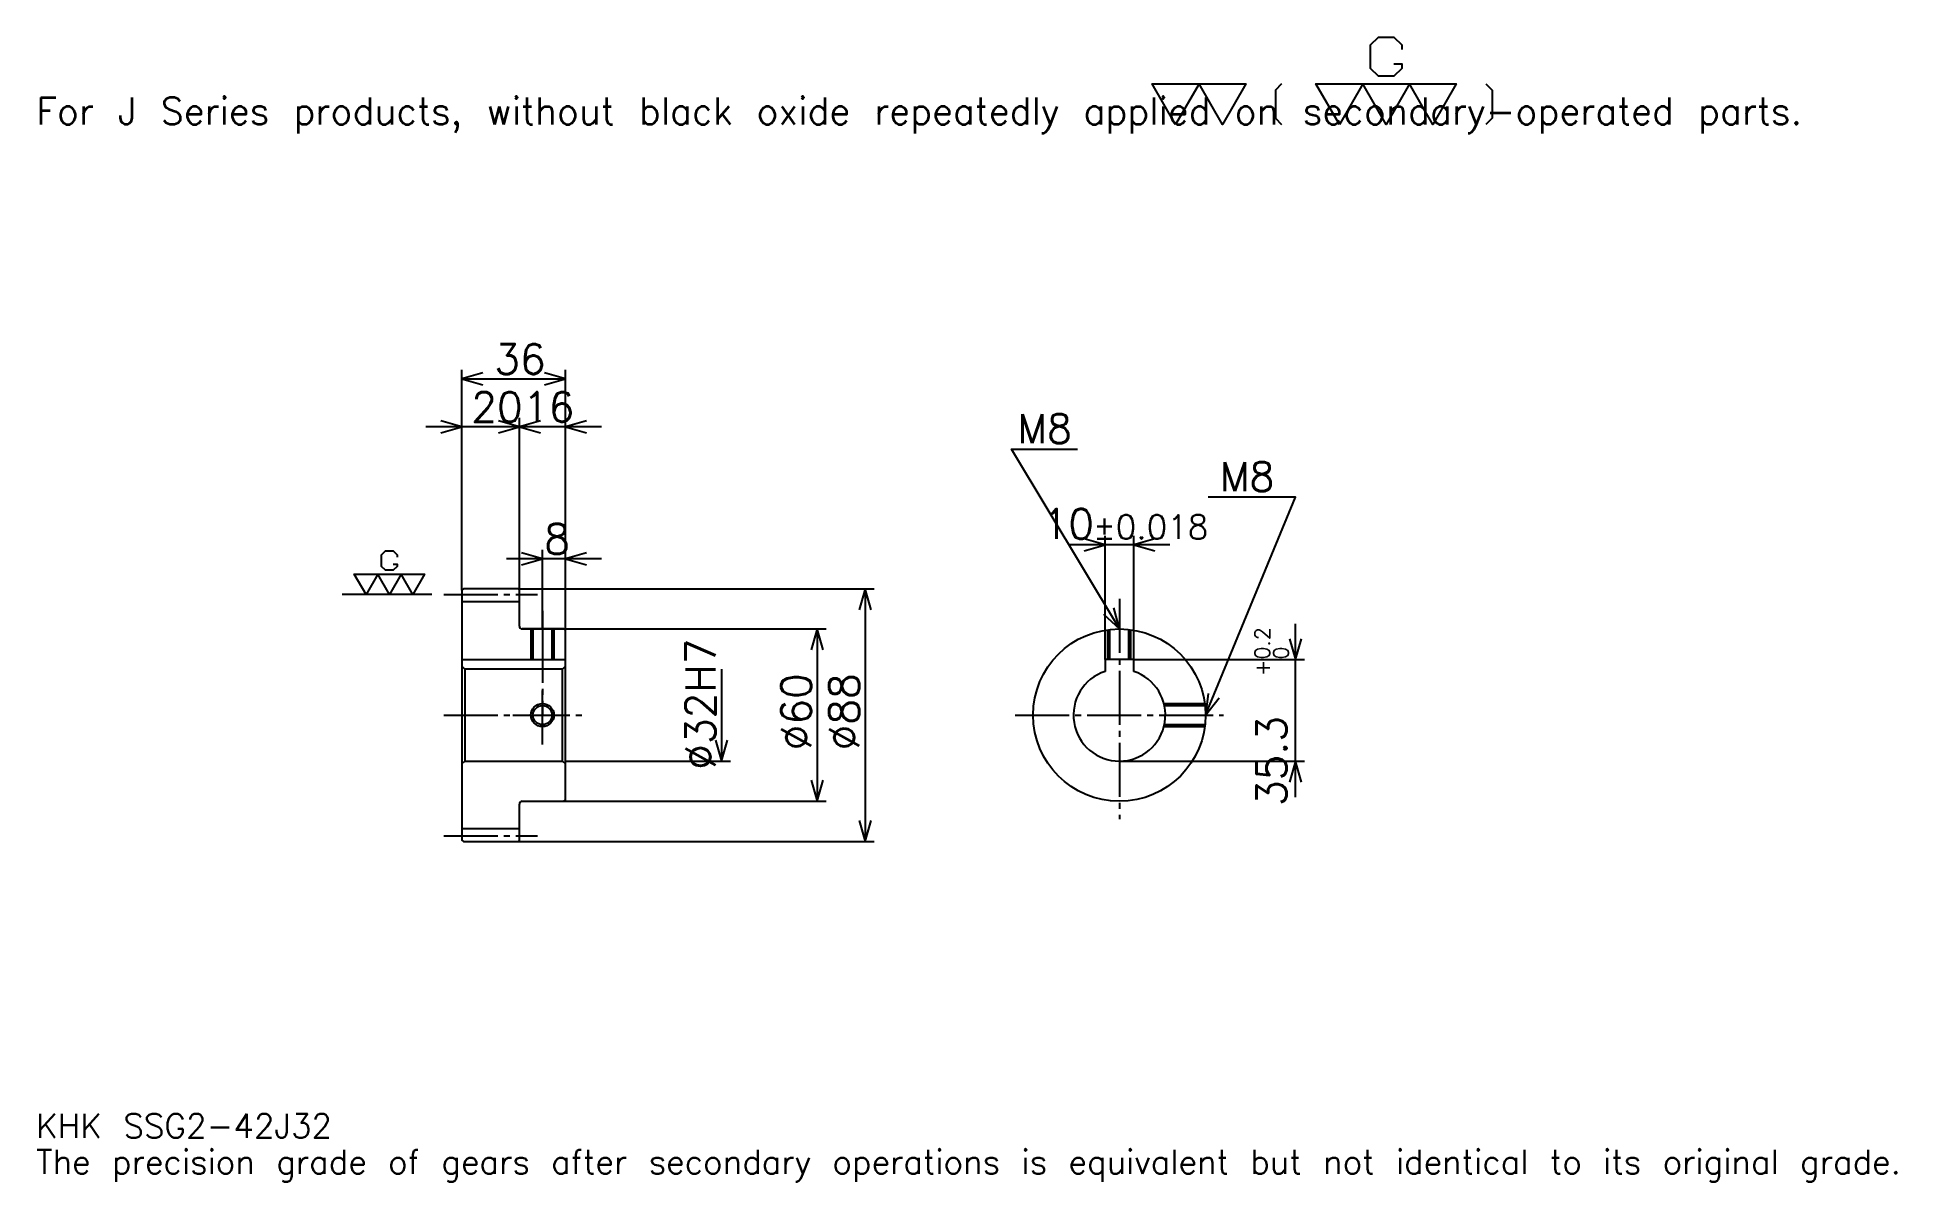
# Model space of a CAD drawing. Extents: x 21 to 668, y 8 to 406.
import ezdxf

# ---------------------------------------------------------------- set-up
doc = ezdxf.new("R2010")
doc.units = 0
doc.linetypes.add('DASHDOT', pattern=[25.04348, 18.782609, -2.086957, 2.086957, -2.086957])
doc.layers.get('0').update_dxf_attribs({"linetype": 'CONTINUOUS'})
doc.layers.add('DASHDOT', color=6, linetype='DASHDOT')
doc.styles.add('KANJI', font='TXT', dxfattribs={"bigfont": 'BIGFONT'})

msp = doc.modelspace()

# ---------------------------------------------------------------- linework, layer by layer
at = {"color": 5}
for p, q in [((169.043472, 214.086945), (169.043472, 290.260864)), ((169.043472, 287.130432), (205.043472, 287.130432)), ((205.043472, 214.086945), (205.043472, 290.260864)), ((189.043472, 214.086945), (189.043472, 273.565186)), ((201.565216, 270.434753), (156.521729, 270.434753)), ((217.565216, 270.434753), (176.521729, 270.434753)), ((197.043472, 214.086945), (197.043472, 227.652161)), ((415.347839, 229.304337), (380.304321, 229.304337)), ((392.82608, 189.386948), (392.82608, 232.434769)), ((402.82608, 189.386948), (402.82608, 232.434769)), ((217.565216, 224.521729), (184.521729, 224.521729)), ((169.043472, 213.586945), (169.043472, 214.086945)), ((188.543472, 214.086945), (205.043472, 214.086945)), ((189.043472, 213.586945), (189.043472, 214.086945)), ((197.043472, 200.086945), (197.043472, 214.086945)), ((197.043472, 200.086945), (197.043472, 214.086945)), ((205.043472, 214.086945), (312.521729, 214.086945)), ((205.043472, 199.586945), (205.043472, 214.086945)), ((309.391296, 214.086945), (309.391296, 126.086945)), ((459.130432, 141.565201), (459.130432, 201.908691)), ((190.043472, 200.086945), (205.043472, 200.086945)), ((205.043472, 200.086945), (295.82608, 200.086945)), ((292.695648, 200.086945), (292.695648, 140.086945)), ((402.82608, 189.386948), (462.260864, 189.386948)), ((259.304321, 186.086945), (259.304321, 154.086945)), ((205.043472, 154.086945), (262.434753, 154.086945)), ((397.82608, 154.086945), (462.260864, 154.086945)), ((190.043472, 140.086945), (205.043472, 140.086945)), ((205.043472, 140.086945), (295.82608, 140.086945)), ((188.543472, 126.086945), (205.043472, 126.086945)), ((205.043472, 126.086945), (312.521729, 126.086945))]:
    msp.add_line(p, q, dxfattribs=at)
at = {"color": 7}
msp.add_line((158.608688, 212.086945), (127.304337, 212.086945), dxfattribs=at)
at = {"color": 4}
for p, q in [((169.043472, 209.586945), (189.043472, 209.586945)), ((169.043472, 189.386948), (205.043472, 189.386948)), ((170.043472, 186.086945), (170.043472, 154.086945)), ((204.043472, 186.086945), (205.043472, 187.086945)), ((204.043472, 154.086945), (205.043472, 153.086945)), ((169.043472, 130.586945), (189.043472, 130.586945))]:
    msp.add_line(p, q, dxfattribs=at)
at = {"color": 7}
for points in [[(493.356506, 396.813904), (496.06955, 396.813904), (496.06955, 395.186066), (493.356506, 392.473022), (487.93042, 392.473022), (485.217377, 395.186066), (485.217377, 403.325195), (487.93042, 406.038239), (493.356506, 406.038239), (496.06955, 403.325195), (496.06955, 401.697388)], [(417.391296, 375.652161), (409.252167, 389.759979), (441.808685, 389.759979), (433.669556, 375.652161), (425.530426, 389.759979), (417.391296, 375.652161)], [(454.288696, 389.759979), (452.118256, 387.589539), (452.118256, 377.822601), (454.288696, 375.652161)], [(474.365204, 375.652161), (466.226074, 389.759979), (515.060852, 389.759979), (506.921753, 375.652161), (498.782593, 389.759979), (490.643463, 375.652161), (482.504333, 389.759979), (474.365204, 375.652161)], [(525.370422, 389.759979), (527.540894, 387.589539), (527.540894, 377.822601), (525.370422, 375.652161)], [(145.147827, 222.667816), (146.504349, 222.667816), (146.504349, 221.853897), (145.147827, 220.497375), (142.434784, 220.497375), (141.078247, 221.853897), (141.078247, 225.923462), (142.434784, 227.279984), (145.147827, 227.279984), (146.504349, 225.923462), (146.504349, 225.109558)], [(135.652161, 212.086945), (131.582611, 219.140854), (156, 219.140854), (151.930435, 212.086945), (147.86087, 219.140854), (143.79129, 212.086945), (139.721741, 219.140854), (135.652161, 212.086945)]]:
    msp.add_lwpolyline(points, dxfattribs=at)
at = {"color": 5}
for points in [[(176.347824, 289.217377), (169.043472, 287.130432), (176.347824, 285.043457)], [(197.73912, 285.043457), (205.043472, 287.130432), (197.73912, 289.217377)], [(161.73912, 268.347809), (169.043472, 270.434753), (161.73912, 272.521729)], [(181.73912, 268.347809), (189.043472, 270.434753), (181.73912, 272.521729)], [(196.347824, 272.521729), (189.043472, 270.434753), (196.347824, 268.347809)], [(212.347824, 272.521729), (205.043472, 270.434753), (212.347824, 268.347809)], [(397.82608, 200.086945), (360.260864, 262.695648), (383.217407, 262.695648)], [(427.826111, 170.086945), (459.130432, 245.999985), (428.660828, 245.999985)], [(189.73912, 222.434769), (197.043472, 224.521729), (189.73912, 226.608688)], [(212.347824, 226.608688), (205.043472, 224.521729), (212.347824, 222.434769)], [(385.521729, 227.217377), (392.82608, 229.304337), (385.521729, 231.391296)], [(410.130432, 231.391296), (402.82608, 229.304337), (410.130432, 227.217377)], [(311.478271, 206.782593), (309.391296, 214.086945), (307.304321, 206.782593)], [(392.278473, 205.276642), (397.82608, 200.086945), (395.857574, 207.424103)], [(294.782593, 192.782593), (292.695648, 200.086945), (290.608704, 192.782593)], [(457.043457, 196.691284), (459.130432, 189.386948), (461.217346, 196.691284)], [(428.681396, 177.635284), (427.826111, 170.086945), (432.5401, 176.044067)], [(257.217377, 161.391296), (259.304321, 154.086945), (261.391296, 161.391296)], [(461.217346, 146.782593), (459.130432, 154.086945), (457.043457, 146.782593)], [(290.608704, 147.391296), (292.695648, 140.086945), (294.782593, 147.391296)], [(307.304321, 133.391296), (309.391296, 126.086945), (311.478271, 133.391296)]]:
    msp.add_lwpolyline(points, dxfattribs=at)
at = {"color": 4}
for points in [[(189.043472, 201.086945), (189.043472, 213.586945), (188.543472, 214.086945), (169.543472, 214.086945), (169.043472, 213.586945), (169.043472, 153.086945)], [(190.043472, 140.086945), (204.543472, 140.086945), (205.043472, 140.586945), (205.043472, 199.586945), (204.543472, 200.086945), (190.043472, 200.086945)], [(193.043472, 200.086945), (193.043472, 189.386948)], [(193.718475, 200.086945), (193.718475, 189.386948)], [(200.368469, 200.086945), (200.368469, 189.386948)], [(201.043472, 200.086945), (201.043472, 189.386948)], [(393.82608, 189.386948), (393.82608, 199.819077)], [(394.501099, 189.386948), (394.501099, 199.902115)], [(401.151062, 189.386948), (401.151062, 199.902115)], [(401.82608, 189.386948), (401.82608, 199.819077)], [(402.82608, 185.285629), (402.82608, 189.386948), (392.82608, 189.386948), (392.82608, 185.285629)], [(169.043472, 153.086945), (170.043472, 154.086945), (204.043472, 154.086945), (204.043472, 186.086945), (170.043472, 186.086945), (169.043472, 187.086945)], [(413.317993, 174.086945), (427.558228, 174.086945)], [(413.476776, 173.411942), (427.641235, 173.411942)], [(413.317993, 166.086945), (427.558228, 166.086945)], [(413.476776, 166.761948), (427.641235, 166.761948)], [(169.043472, 153.086945), (169.043472, 126.586945), (169.543472, 126.086945), (188.543472, 126.086945), (189.043472, 126.586945), (189.043472, 139.086945)]]:
    msp.add_lwpolyline(points, dxfattribs=at)
for centre, radius in [((397.82608, 170.086945), 30), ((197.043472, 170.086945), 3.325)]:
    msp.add_circle(centre, radius, dxfattribs=at)
at = {"color": 7}
msp.add_circle((197.043472, 170.086945), 4, dxfattribs=at)
at = {"color": 4}
for centre, radius, start, end in [((190.043472, 201.086945), 1, 180, 270), ((397.82608, 170.086945), 16, 108.209957329, 71.790042671), ((190.043472, 139.086945), 1, 90, 180)]:
    msp.add_arc(centre, radius, start, end, dxfattribs=at)
at = {"layer": 'DASHDOT', "color": 7}
for p, q in [((162.782608, 212.086945), (195.304337, 212.086945)), ((397.82608, 210.521729), (397.82608, 133.82608)), ((197.043472, 200.086945), (197.043472, 170.086945)), ((162.782608, 170.086945), (211.304337, 170.086945)), ((361.565216, 170.086945), (434.086975, 170.086945)), ((162.782608, 128.086945), (195.304337, 128.086945))]:
    msp.add_line(p, q, dxfattribs=at)
for points in [[(197.043472, 206.347809), (197.043472, 183.126068)], [(197.043472, 159.82608), (197.043472, 180.347809)], [(186.782608, 170.086945), (207.304352, 170.086945)]]:
    msp.add_lwpolyline(points, dxfattribs=at)

# ---------------------------------------------------------------- texts
at = {"color": 7, "style": 'KANJI'}
for s, height, p in [('For J Series products, without black oxide repeatedly applied on secondary-operated parts.', 9.391304, (20.869566, 375.652161)), ('36', 10.434783, (180.260864, 288.799988)), ('20', 10.434783, (172.260864, 272.10434)), ('16', 10.434783, (190.260864, 272.10434)), ('M8', 10.017392, (362.347839, 264.782593)), ('M8', 10.017392, (432.834778, 248.086945)), ('10', 10.434783, (371.069214, 231.391296)), ('%%p0.018', 8.347826, (388.702728, 231.391296)), ('8', 10.434783, (197.652161, 226.191284)), ('KHK SSG2-42J32', 8.347826, (20.869566, 22.956522)), ('The precision grade of gears after secondary operations is equivalent but not identical to its original grade.', 8.347826, (20.869566, 10.434783))]:
    msp.add_text(s, height=height, dxfattribs=at).set_placement(p)
for s, height, p in [('%%c32H7', 10.434783, (257.217377, 151.043457)), ('0.2', 5.217391, (450.156494, 189.462982)), ('+', 5.217391, (450.156494, 183.619507)), ('0', 5.217391, (456.626099, 189.462982)), ('%%c60', 10.434783, (290.608704, 157.82608)), ('%%c88', 10.434783, (307.304321, 157.82608)), ('35.3', 10.434783, (456, 138.453644))]:
    msp.add_text(s, height=height, rotation=90, dxfattribs=at).set_placement(p)

doc.saveas('drawing.dxf')
